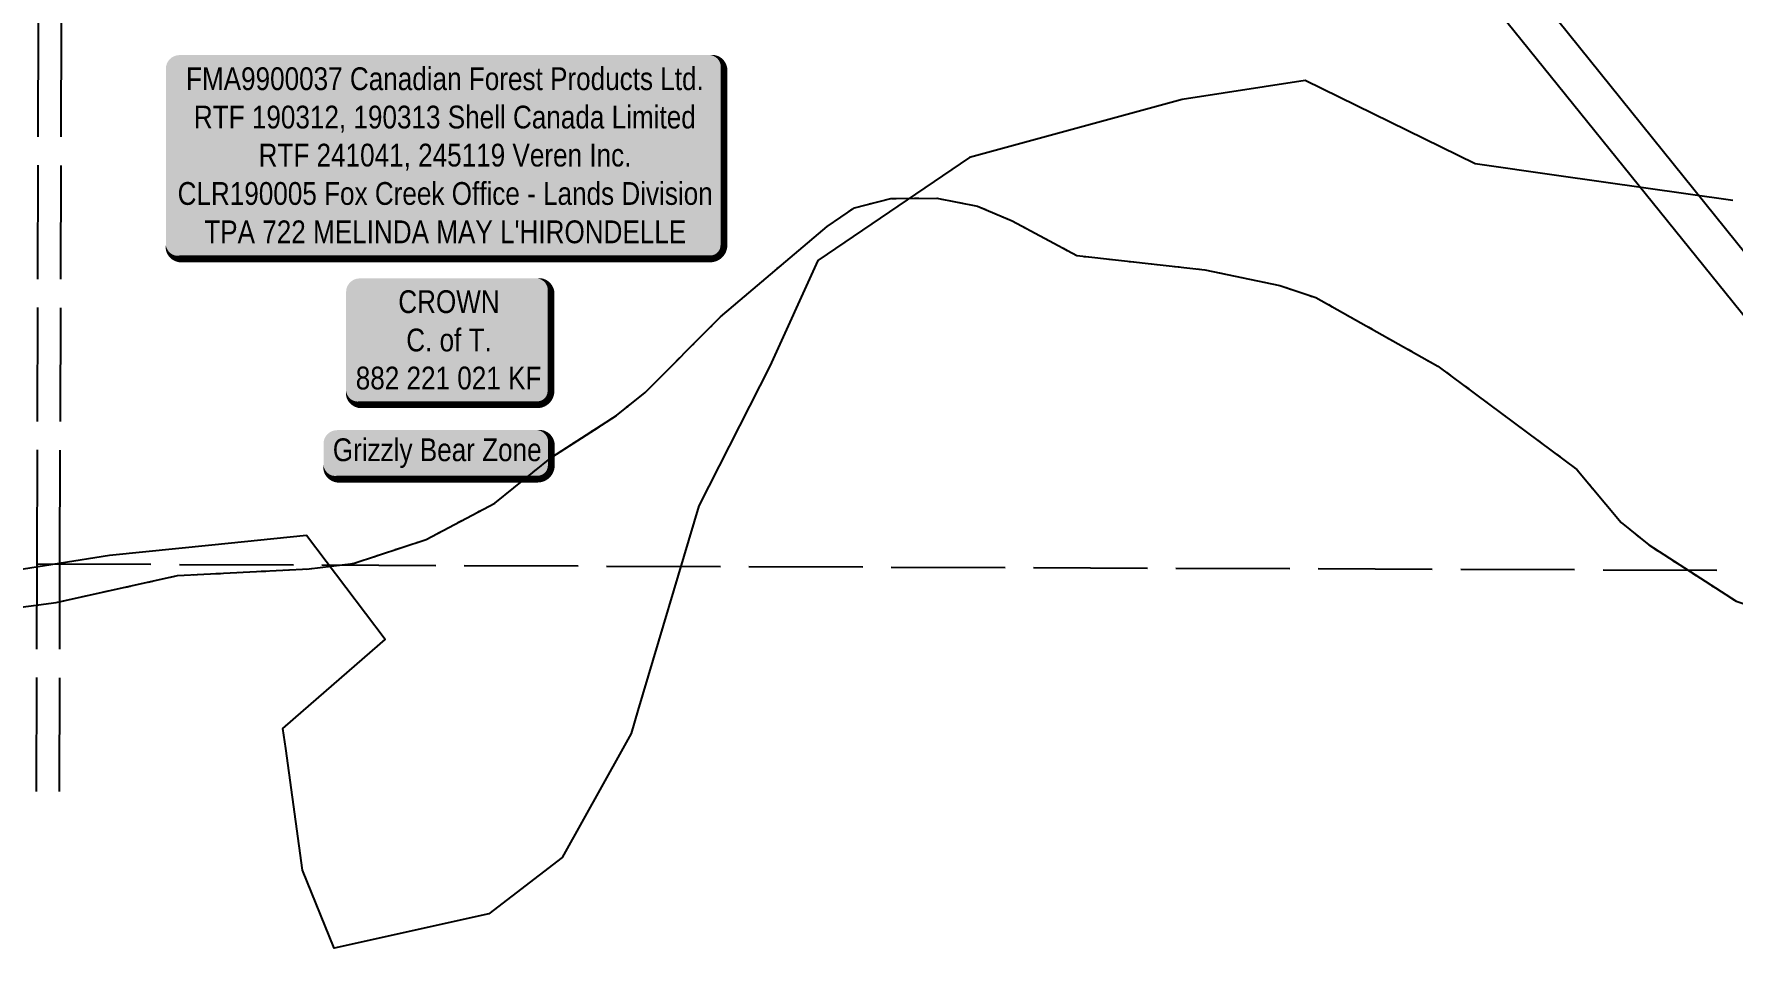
# Model space of a CAD drawing. Extents: x 481557 to 490744, y 6043801 to 6052728.
# Drawn here: x 486929 to 487675, y 6044040 to 6044442 of the extents above; entities that cross this region are included whole.
import ezdxf

# ---------------------------------------------------------------- set-up
doc = ezdxf.new("R2010")
doc.units = 0
doc.header["$LTSCALE"] = 5
doc.linetypes.add('foc-UNSURVEYED', pattern=[12.5, 10, -2.5])
doc.linetypes.add('foc-WHEELTRACKS', pattern=[2, 0.4, -1.6])
for name, color, linetype in [('AS-OWNER', 7, 'Continuous'), ('AS-SURFACE IMPACT', 7, 'Continuous'), ('F-RW', 190, 'Continuous'), ('L-USEC', 7, 'foc-UNSURVEYED'), ('P-TEMP-H', 41, 'Continuous'), ('T-WATER-P3', 160, 'foc-WHEELTRACKS'), ('WETLAND', 143, 'Continuous')]:
    doc.layers.add(name, color=color, linetype=linetype)
doc.styles.add('80', font='ARIALN.TTF', dxfattribs={"height": 10})
doc.styles.add('foc-LtypeFont', font='ARIALN.TTF', dxfattribs={"height": 7.35})
doc.linetypes.add('foc-TOPO-flowdirection-NOLINE', pattern='A,0,[">",foc-LtypeFont,S=0.3,R=0,X=0,Y=-0.945],-20,[">",foc-LtypeFont,S=0.3,R=0,X=0,Y=-0.945],0', length=20)

# ---------------------------------------------------------------- blocks, each defined once
blk = doc.blocks.new('*U81')
h = blk.add_hatch(color=255)
edge = h.paths.add_edge_path()
edge.add_line((-116.5, -45.5), (116.5, -45.5))
edge.add_arc((116.5, -39.5), 6, 270, 360)
edge.add_line((122.5, -39.5), (122.5, 38))
edge.add_arc((116.5, 38), 6, 0, 90)
edge.add_line((116.5, 44), (-116.5, 44))
edge.add_arc((-116.5, 38), 6, 90, 180)
edge.add_line((-122.5, 38), (-122.5, -39.5))
edge.add_arc((-116.5, -39.5), 6, 180, 270)
at = {"color": 44, "flags": 128}
blk.add_lwpolyline([(-116.5, -45.5, 3, 3, 0), (116.5, -45.5, 3, 3, 0.414214), (122.5, -39.5, 3, 3, 0), (122.5, 38, 3, 0, 0.414214), (116.5, 44, 0, 0, 0), (-116.5, 44, 0, 0, 0.414214), (-122.5, 38, 0, 0, 0), (-122.5, -39.5, 0, 3, 0.414214)], format="xyseb", close=True, dxfattribs=at)
at = {"color": 44, "style": '80'}
blk.add_attdef('ENTER_TEXT_001', (-35.99, -5), '', height=10, dxfattribs=at)
blk = doc.blocks.new('*U25')
h = blk.add_hatch(color=255)
edge = h.paths.add_edge_path()
edge.add_line((-39, -28.5), (39, -28.5))
edge.add_arc((39, -22.5), 6, 270, 360)
edge.add_line((45, -22.5), (45, 21))
edge.add_arc((39, 21), 6, 0, 90)
edge.add_line((39, 27), (-39, 27))
edge.add_arc((-39, 21), 6, 90, 180)
edge.add_line((-45, 21), (-45, -22.5))
edge.add_arc((-39, -22.5), 6, 180, 270)
at = {"color": 14, "flags": 128}
blk.add_lwpolyline([(-39, -28.5, 3, 3, 0), (39, -28.5, 3, 3, 0.414214), (45, -22.5, 3, 3, 0), (45, 21, 3, 0, 0.414214), (39, 27, 0, 0, 0), (-39, 27, 0, 0, 0.414214), (-45, 21, 0, 0, 0), (-45, -22.5, 0, 3, 0.414214)], format="xyseb", close=True, dxfattribs=at)
at = {"color": 14, "style": '80'}
blk.add_attdef('ENTER_TEXT_001', (-26.85, -4.92), '', height=10, dxfattribs=at)
blk = doc.blocks.new('*U175')
h = blk.add_hatch(color=255)
edge = h.paths.add_edge_path()
edge.add_line((-44, -11.5), (44, -11.5))
edge.add_arc((44, -5.5), 6, 270, 360)
edge.add_line((50, -5.5), (50, 4))
edge.add_arc((44, 4), 6, 0, 90)
edge.add_line((44, 10), (-44, 10))
edge.add_arc((-44, 4), 6, 90, 180)
edge.add_line((-50, 4), (-50, -5.5))
edge.add_arc((-44, -5.5), 6, 180, 270)
at = {"color": 131, "flags": 128}
blk.add_lwpolyline([(-44, -11.5, 3, 3, 0), (44, -11.5, 3, 3, 0.414214), (50, -5.5, 3, 3, 0), (50, 4, 3, 0, 0.414214), (44, 10, 0, 0, 0), (-44, 10, 0, 0, 0.414214), (-50, 4, 0, 0, 0), (-50, -5.5, 0, 3, 0.414214)], format="xyseb", close=True, dxfattribs=at)
at = {"color": 131, "style": '80'}
blk.add_attdef('ENTER_TEXT_001', (-35.99, -5), '', height=10, dxfattribs=at)

msp = doc.modelspace()

# ---------------------------------------------------------------- linework, layer by layer
at = {"layer": 'F-RW', "flags": 128}
for points in [[(486111.604, 6046291.291), (486468.672, 6045848.704), (486493.068, 6045818.441), (486913.738, 6045296.932), (486943.644, 6045259.822), (487143.503, 6045012.074), (487415.689, 6044674.926), (487431.819, 6044654.937), (487434.952, 6044651.055), (487449.185, 6044633.147), (487450.839, 6044631.095), (487474.982, 6044601.167), (487736.188, 6044276.391), (487793.272, 6044205.593), (487835.81, 6044152.835)], [(487835.733, 6044123.811), (487769.722, 6044205.682), (487736.113, 6044248.349), (487451.545, 6044601.105), (487427.401, 6044631.034), (487411.283, 6044651.014), (487408.191, 6044654.848), (487392.134, 6044674.859), (487120.033, 6045012.16), (486943.711, 6045230.732), (486913.656, 6045267.988), (486469.502, 6045818.542), (486445.186, 6045848.788), (486111.665, 6046262.286)]]:
    msp.add_lwpolyline(points, dxfattribs=at)
at = {"layer": 'L-USEC'}
for p, q in [((486930.78, 6044208.823), (486933.044, 6045012.86)), ((486940.833, 6044208.794), (486943.097, 6045012.831)), ((486930.498, 6044108.859), (486930.78, 6044208.823)), ((486930.78, 6044208.804), (487736.001, 6044205.811)), ((486940.551, 6044108.822), (486940.833, 6044208.794))]:
    msp.add_line(p, q, dxfattribs=at)
at = {"layer": 'T-WATER-P3', "flags": 128}
for points in [[(486810.751, 6044217.431), (486830.715, 6044198.639), (486843.754, 6044191.212), (486860.931, 6044187.572), (486881.466, 6044186.037), (486902.6, 6044187.084), (486939.1, 6044191.812), (486992.462, 6044203.704), (487050.278, 6044206.6), (487069.61, 6044209.025), (487101.659, 6044219.571), (487131.72, 6044235.515), (487156.792, 6044255.717), (487185.108, 6044273.941), (487197.765, 6044284.102), (487230.806, 6044317.28), (487277.589, 6044356.957), (487289.647, 6044365.197), (487305.613, 6044369.239), (487325.726, 6044369.444), (487343.623, 6044365.925), (487358.882, 6044359.462), (487387.182, 6044344.19), (487443.449, 6044337.958), (487476.421, 6044331.036), (487492.219, 6044325.714), (487545.815, 6044295.647), (487606.755, 6044250.282), (487626.178, 6044226.956), (487638.319, 6044217.126), (487676.658, 6044192.383), (487723.389, 6044177.254), (487737.327, 6044170.908), (487804.02, 6044134.135), (487835.746, 6044128.649)], [(486810.751, 6044217.431), (486830.715, 6044198.639), (486843.754, 6044191.212), (486860.931, 6044187.572), (486881.466, 6044186.037), (486902.6, 6044187.084), (486939.1, 6044191.812), (486992.462, 6044203.704), (487050.278, 6044206.6), (487069.61, 6044209.025), (487101.659, 6044219.571), (487131.72, 6044235.515), (487156.792, 6044255.717), (487185.108, 6044273.941), (487190.112, 6044277.958)]]:
    msp.add_lwpolyline(points, dxfattribs=at)
at = {"layer": 'T-WATER-P3', "linetype": 'foc-TOPO-flowdirection-NOLINE', "flags": 128}
for points in [[(486810.751, 6044217.431), (486830.715, 6044198.639), (486843.754, 6044191.212), (486860.931, 6044187.572), (486881.466, 6044186.037), (486902.6, 6044187.084), (486939.1, 6044191.812), (486992.462, 6044203.704), (487050.278, 6044206.6), (487069.61, 6044209.025), (487101.659, 6044219.571), (487131.72, 6044235.515), (487156.792, 6044255.717), (487185.108, 6044273.941), (487197.765, 6044284.102), (487230.806, 6044317.28), (487277.589, 6044356.957), (487289.647, 6044365.197), (487305.613, 6044369.239), (487325.726, 6044369.444), (487343.623, 6044365.925), (487358.882, 6044359.462), (487387.182, 6044344.19), (487443.449, 6044337.958), (487476.421, 6044331.036), (487492.219, 6044325.714), (487545.815, 6044295.647), (487606.755, 6044250.282), (487626.178, 6044226.956), (487638.319, 6044217.126), (487676.658, 6044192.383), (487723.389, 6044177.254), (487737.327, 6044170.908), (487804.02, 6044134.135), (487835.746, 6044128.649)], [(486810.751, 6044217.431), (486830.715, 6044198.639), (486843.754, 6044191.212), (486860.931, 6044187.572), (486881.466, 6044186.037), (486902.6, 6044187.084), (486939.1, 6044191.812), (486992.462, 6044203.704), (487050.278, 6044206.6), (487069.61, 6044209.025), (487101.659, 6044219.571), (487131.72, 6044235.515), (487156.792, 6044255.717), (487177.511, 6044269.051)]]:
    msp.add_lwpolyline(points, dxfattribs=at)
at = {"layer": 'WETLAND'}
msp.add_lwpolyline([(487675.279, 6044368.388), (487597.911, 6044379.423), (487562.125, 6044384.527), (487487.432, 6044421.085), (487433.531, 6044412.725), (487340.137, 6044387.275), (487273.517, 6044342.076), (487252.494, 6044295.621), (487221.348, 6044234.242), (487194.589, 6044144.394), (487191.587, 6044134.316), (487187.968, 6044127.813), (487161.285, 6044079.874), (487129.094, 6044055.181), (487061.236, 6044040.115), (487047.274, 6044074.254), (487039.927, 6044127.813), (487038.726, 6044136.569), (487047.745, 6044144.394), (487083.658, 6044175.553), (487049.128, 6044221.267), (487007.543, 6044217.057), (486962.588, 6044212.506), (486851.869, 6044194.939)], dxfattribs=at)

# ---------------------------------------------------------------- block references
at = {"layer": 'AS-OWNER'}
ref = msp.add_blockref('*U25', (487111.408, 6044307.19), dxfattribs=dict(at, xscale=0.9994790000000047, yscale=0.9994790000000047, zscale=0.9994790000000047))
ref.add_attrib('ENTER_TEXT_001', 'CROWN', (487089.36, 6044318.957), dxfattribs={"layer": '0', "color": 14, "height": 9.9948, "style": '80'})
ref.add_attrib('ENTER_TEXT_002', 'C. of T.', (487092.854, 6044302.121), dxfattribs={"layer": '0', "color": 14, "height": 9.9948, "style": '80'})
ref.add_attrib('ENTER_TEXT_003', '882 221 021 KF', (487070.686, 6044285.422), dxfattribs={"layer": '0', "color": 14, "height": 9.99479, "style": '80'})
at = {"layer": 'AS-SURFACE IMPACT'}
ref = msp.add_blockref('*U81', (487109.819, 6044388.243), dxfattribs=at)
ref.add_attrib('ENTER_TEXT_001', 'FMA9900037 Canadian Forest Products Ltd.', (486996.153, 6044416.86), dxfattribs={"layer": '0', "color": 44, "height": 10, "style": '80'})
ref.add_attrib('ENTER_TEXT_002', 'RTF 190312, 190313 Shell Canada Limited', (486999.621, 6044400.016), dxfattribs={"layer": '0', "color": 44, "height": 10, "style": '80'})
ref.add_attrib('ENTER_TEXT_003', 'RTF 241041, 245119 Veren Inc.', (487028.029, 6044383.308), dxfattribs={"layer": '0', "color": 44, "height": 10, "style": '80'})
ref.add_attrib('ENTER_TEXT_004', 'CLR190005 Fox Creek Office - Lands Division', (486992.469, 6044366.464), dxfattribs={"layer": '0', "color": 44, "height": 10, "style": '80'})
ref.add_attrib('ENTER_TEXT_005', "TPA 722 MELINDA MAY L'HIRONDELLE", (487004.168, 6044349.62), dxfattribs={"layer": '0', "color": 44, "height": 10, "style": '80'})
at = {"layer": 'P-TEMP-H'}
ref = msp.add_blockref('*U175', (487106.52, 6044257.537), dxfattribs=at)
ref.add_attrib('ENTER_TEXT_001', 'Grizzly Bear Zone', (487060.609, 6044253.919), dxfattribs={"layer": '0', "color": 131, "height": 10, "style": '80'})

doc.saveas('drawing.dxf')
